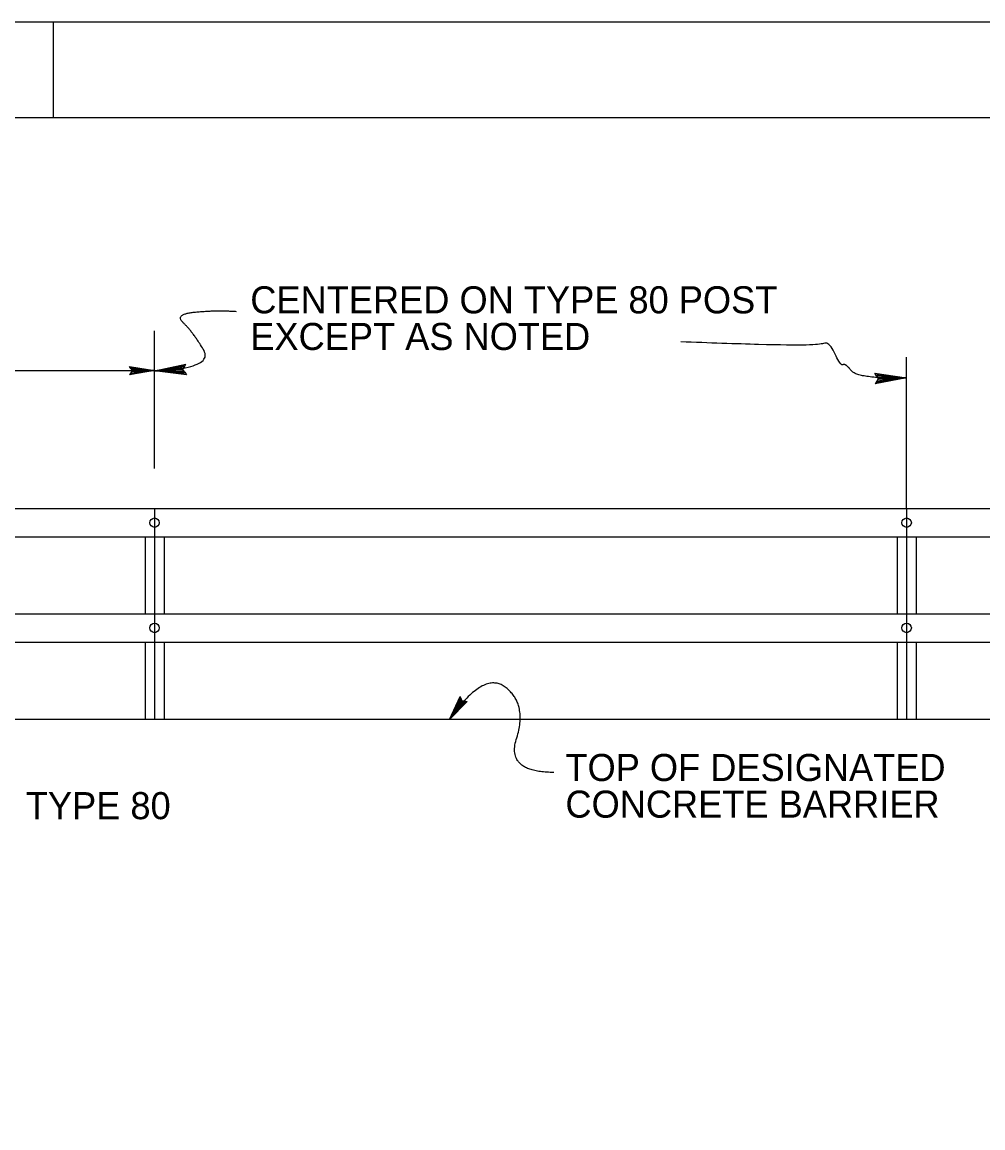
# Model space of a CAD drawing. Extents: x 0 to 2.83, y 0 to 1.83.
# Drawn here: x 0.6114 to 1.0306, y 1.3511 to 1.8333 of the extents above; entities that cross this region are included whole.
import ezdxf

# ---------------------------------------------------------------- set-up
doc = ezdxf.new("R2010")
doc.units = 0
for name, color, linetype in [('10 Sheet Format', 7, 'Continuous'), ('201 Center and Station Line', 7, 'Continuous'), ('210 Border', 7, 'Continuous'), ('212 Leaders and Dim Lines', 7, 'Continuous'), ('214 Text and Titles', 7, 'Continuous'), ('221 Structural Steel', 7, 'Continuous'), ('241 Concrete', 7, 'Continuous')]:
    doc.layers.add(name, color=color, linetype=linetype)

msp = doc.modelspace()

# ---------------------------------------------------------------- linework, layer by layer
at = {"layer": '10 Sheet Format'}
msp.add_lwpolyline([(0, 0), (2.83333, 0), (2.83333, 1.83333), (0, 1.83333)], close=True, dxfattribs=at)
at = {"layer": '201 Center and Station Line'}
for p, q in [((0.66923, 1.62128), (0.66923, 1.52942)), ((0.99732, 1.62128), (0.99732, 1.52942)), ((0.66505, 1.56288), (0.66505, 1.52942))]:
    msp.add_line(p, q, dxfattribs=at)
at = {"layer": '210 Border'}
for p, q in [((0.625, 1.83333), (0.625, 1.79167)), ((0.08333, 1.79167), (2.79167, 1.79167))]:
    msp.add_line(p, q, dxfattribs=at)
at = {"layer": '212 Leaders and Dim Lines'}
for p, q in [((0.6588, 1.68229), (0.65824, 1.6832)), ((0.65824, 1.6832), (0.66923, 1.68137)), ((0.6588, 1.68229), (0.65824, 1.6832)), ((0.65824, 1.6832), (0.66923, 1.68137)), ((0.66923, 1.68122), (0.6829, 1.68414)), ((0.66923, 1.68122), (0.6829, 1.68414)), ((0.66923, 1.68122), (0.68257, 1.68355)), ((0.66923, 1.68122), (0.68257, 1.68355)), ((0.68224, 1.68296), (0.66923, 1.68122)), ((0.68224, 1.68296), (0.66923, 1.68122)), ((0.68158, 1.68178), (0.68224, 1.68296)), ((0.68158, 1.68178), (0.68224, 1.68296)), ((0.68224, 1.68296), (0.6829, 1.68414)), ((0.68224, 1.68296), (0.6829, 1.68414)), ((0.66923, 1.68137), (0.65824, 1.67953)), ((0.66923, 1.68137), (0.65824, 1.67953)), ((0.6588, 1.68045), (0.65824, 1.67953)), ((0.6588, 1.68045), (0.65824, 1.67953)), ((0.65852, 1.68274), (0.66923, 1.68137)), ((0.65852, 1.68274), (0.66923, 1.68137)), ((0.66923, 1.68137), (0.65852, 1.67999)), ((0.66923, 1.68137), (0.65852, 1.67999)), ((0.66923, 1.68137), (0.6588, 1.68229)), ((0.6588, 1.68229), (0.65937, 1.68137)), ((0.66923, 1.68137), (0.6588, 1.68229)), ((0.6588, 1.68229), (0.65937, 1.68137)), ((0.6588, 1.68045), (0.66923, 1.68137)), ((0.65937, 1.68137), (0.6588, 1.68045)), ((0.6588, 1.68045), (0.66923, 1.68137)), ((0.65937, 1.68137), (0.6588, 1.68045)), ((0.66923, 1.68137), (0.65909, 1.68183)), ((0.66923, 1.68137), (0.65909, 1.68183)), ((0.65909, 1.68091), (0.66923, 1.68137)), ((0.65909, 1.68091), (0.66923, 1.68137)), ((0.65937, 1.68137), (0.66923, 1.68137)), ((0.65937, 1.68137), (0.66923, 1.68137)), ((0.68191, 1.68237), (0.66923, 1.68122)), ((0.68191, 1.68237), (0.66923, 1.68122)), ((0.68158, 1.68178), (0.66923, 1.68122)), ((0.68158, 1.68178), (0.66923, 1.68122)), ((0.6831, 1.67954), (0.66923, 1.68122)), ((0.66923, 1.68122), (0.68234, 1.68066)), ((0.68272, 1.6801), (0.66923, 1.68122)), ((0.66923, 1.68122), (0.68196, 1.68122)), ((0.6831, 1.67954), (0.66923, 1.68122)), ((0.66923, 1.68122), (0.68234, 1.68066)), ((0.68272, 1.6801), (0.66923, 1.68122)), ((0.66923, 1.68122), (0.68196, 1.68122)), ((0.68234, 1.68066), (0.68158, 1.68178)), ((0.68234, 1.68066), (0.68158, 1.68178)), ((0.68234, 1.68066), (0.6831, 1.67954)), ((0.68234, 1.68066), (0.6831, 1.67954)), ((0.98422, 1.67905), (0.98348, 1.68018)), ((0.98348, 1.68018), (0.99732, 1.67827)), ((0.99732, 1.67827), (0.98361, 1.67558)), ((0.98385, 1.67961), (0.99732, 1.67827)), ((0.99732, 1.67827), (0.98395, 1.67616)), ((0.99732, 1.67827), (0.98422, 1.67905)), ((0.98422, 1.67905), (0.98496, 1.67792)), ((0.98429, 1.67675), (0.99732, 1.67827)), ((0.99732, 1.67827), (0.98459, 1.67848)), ((0.98463, 1.67733), (0.99732, 1.67827)), ((0.98496, 1.67792), (0.99732, 1.67827)), ((0.98429, 1.67675), (0.98361, 1.67558)), ((0.98496, 1.67792), (0.98429, 1.67675)), ((0.79784, 1.52917), (0.8026, 1.53919)), ((0.79784, 1.52917), (0.80281, 1.5387)), ((0.80303, 1.53821), (0.8026, 1.53919)), ((0.80303, 1.53821), (0.79784, 1.52917)), ((0.80324, 1.53771), (0.79784, 1.52917)), ((0.80345, 1.53722), (0.79784, 1.52917)), ((0.79784, 1.52917), (0.80399, 1.53719)), ((0.79784, 1.52917), (0.80452, 1.53716)), ((0.80506, 1.53713), (0.79784, 1.52917)), ((0.80559, 1.5371), (0.79784, 1.52917)), ((0.80345, 1.53722), (0.80303, 1.53821)), ((0.80452, 1.53716), (0.80345, 1.53722)), ((0.80452, 1.53716), (0.80559, 1.5371))]:
    msp.add_line(p, q, dxfattribs=at)
msp.add_open_spline([(0.99732, 1.67827), (0.97628, 1.67767), (0.97038, 1.68476), (0.96865, 1.68312), (0.96328, 1.69464), (0.95867, 1.69157), (0.89879, 1.69387)], degree=2, dxfattribs=at)
at = {"layer": '214 Text and Titles'}
for p, q in [((0.66923, 1.63864), (0.66923, 1.69873)), ((0.99732, 1.62128), (0.99732, 1.68723)), ((0.34115, 1.68137), (0.66923, 1.68137))]:
    msp.add_line(p, q, dxfattribs=at)
for points in [[(0.66923, 1.68122), (0.69533, 1.6824), (0.68589, 1.69834), (0.67763, 1.70601), (0.69651, 1.70779), (0.70478, 1.70719)], [(0.84343, 1.50613), (0.82239, 1.50613), (0.83191, 1.53569), (0.81287, 1.55072), (0.79784, 1.52917)]]:
    msp.add_open_spline(points, degree=2, dxfattribs=at)
at = {"layer": '221 Structural Steel'}
for p, q in [((0.33704, 1.62128), (1.34674, 1.62128)), ((0.33684, 1.60882), (1.34674, 1.60882)), ((0.66505, 1.60882), (0.66505, 1.57535)), ((0.67342, 1.60882), (0.67342, 1.57535)), ((0.99314, 1.60882), (0.99314, 1.57535)), ((1.00151, 1.60882), (1.00151, 1.57535)), ((0.33684, 1.57535), (1.34674, 1.57535)), ((0.33684, 1.56288), (1.34674, 1.56288)), ((0.66505, 1.56288), (0.66505, 1.52942)), ((0.67342, 1.56288), (0.67342, 1.52942)), ((0.99314, 1.56288), (0.99314, 1.52942)), ((1.00151, 1.56288), (1.00151, 1.52942))]:
    msp.add_line(p, q, dxfattribs=at)
for centre in [(0.66923, 1.61505), (0.99732, 1.61505), (0.66923, 1.56912), (0.99732, 1.56912)]:
    msp.add_circle(centre, 0.00205, dxfattribs=at)
at = {"layer": '241 Concrete'}
msp.add_line((0.17874, 1.52942), (2.21677, 1.52942), dxfattribs=at)

# ---------------------------------------------------------------- texts
at = {"layer": '212 Leaders and Dim Lines'}
for s, p in [('CENTERED ON TYPE 80 POST', (0.71097, 1.70632)), ('EXCEPT AS NOTED', (0.71097, 1.69035)), ('TOP OF DESIGNATED', (0.84846, 1.50238)), ('FOR CONCRETE BARRIER TYPE 80', (0.40769, 1.48574)), ('CONCRETE BARRIER', (0.84846, 1.4864))]:
    msp.add_text(s, height=0.0118112, dxfattribs=at).set_placement(p)

doc.saveas('drawing.dxf')
